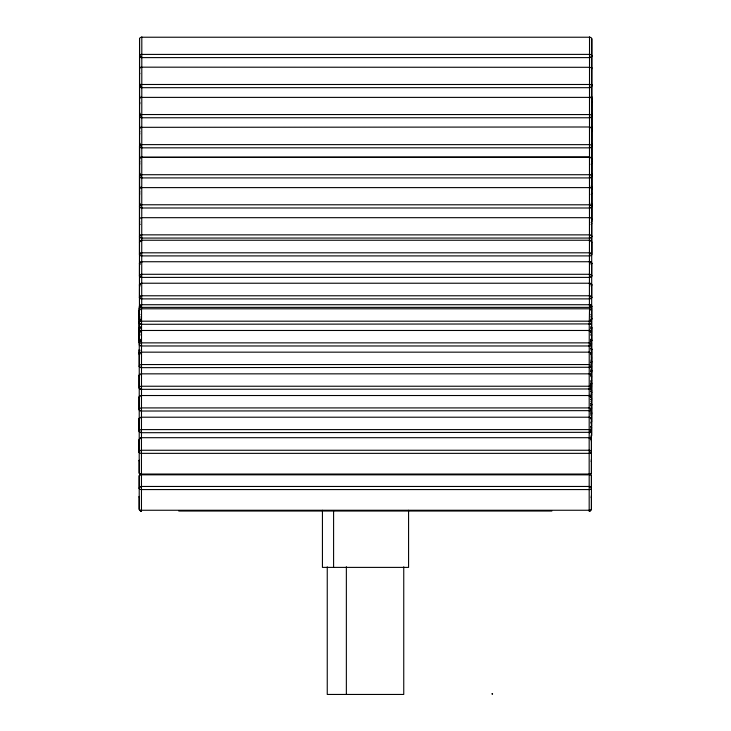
<?xml version="1.0" encoding="UTF-8"?>
<svg xmlns="http://www.w3.org/2000/svg" width="731" height="731" viewBox="0 0 731 731"><rect width="100%" height="100%" fill="white"/><g stroke="black" fill="none" stroke-linecap="round" stroke-linejoin="round"><path stroke-width="1.1" d="M589.972 432.332L141.467 432.706A2.257 1.16 0 0 1 139.21 431.537L139.21 419.146A2.257 1.16 0 0 1 139.877 418.333M589.99 410.648L141.476 411.023A2.257 1.16 0 0 1 139.219 409.853L139.228 397.463A2.257 1.16 0 0 1 139.886 396.65M589.999 388.965L141.494 389.34A2.257 1.16 0 0 1 139.228 388.17L139.237 375.78A2.257 1.16 0 0 1 139.904 374.966M590.008 367.282L141.503 367.656A2.257 1.16 0 0 1 139.246 366.496L139.246 354.106A2.257 1.16 0 0 1 139.913 353.283M591.187 331.837A2.257 1.16 0 0 1 591.498 332.422A2.257 1.937 0 0 0 589.232 330.476L141.522 330.476A2.257 1.937 0 0 0 139.265 332.422L139.201 472.884A2.257 1.937 0 0 0 141.458 474.821L589.972 474.848M590.036 323.915L141.531 324.29A2.257 1.16 0 0 1 139.265 323.129L139.274 310.739A2.257 1.16 0 0 1 139.932 309.917M139.292 496.404A2.257 1.16 0 0 0 139.21 496.705L139.21 509.096A2.257 1.937 0 0 0 141.467 511.033L141.138 511.298M591.141 475.433A2.257 1.16 0 0 1 591.443 476.009L591.434 488.399A2.257 1.16 0 0 1 589.168 489.569L141.458 489.569A2.257 1.16 0 0 1 139.201 488.399L139.21 476.009A2.257 1.16 0 0 1 139.868 475.196M139.283 460.192A2.257 1.16 0 0 0 139.201 460.493L139.201 472.884A2.257 1.16 0 0 0 141.458 474.044L589.168 474.044A2.257 1.16 0 0 0 591.434 472.884L591.434 460.493A2.257 1.16 0 0 0 591.132 459.909M139.219 430.55L139.228 418.159M139.237 408.867L139.237 396.476M139.246 387.183L139.255 374.793M139.319 354.042L139.329 349.509L139.429 354.498M139.31 343.305L139.283 308.098A2.257 2.138 -0.1 0 1 141.549 305.969L141.54 309.259M139.42 353.932L139.42 349.802M140.087 341.523A2.257 1.16 0 0 1 139.429 340.701L139.447 327.515A2.257 1.16 0 0 1 140.114 326.693M140.096 320.032A2.257 1.16 0 0 1 139.438 319.209L139.457 306.024A2.257 1.16 0 0 1 140.124 305.202M591.041 283.71A2.257 1.16 0 0 1 591.708 284.533L591.681 297.727A2.257 1.16 0 0 1 589.424 298.888L141.713 298.888A2.257 1.16 0 0 1 139.447 297.727L139.475 284.533A2.257 1.16 0 0 1 140.133 283.71M591.059 262.228A2.257 1.16 0 0 1 591.717 263.05L591.69 276.236A2.257 1.16 0 0 1 589.433 277.396L141.723 277.396A2.257 1.16 0 0 1 139.466 276.236L139.484 263.05A2.257 1.16 0 0 1 140.151 262.228M591.781 38.807L591.708 254.744A2.257 1.16 0 0 1 589.442 255.905L141.732 255.905A2.257 1.16 0 0 1 139.475 254.744L139.548 38.807A2.257 1.59 0 0 1 141.805 37.226L589.515 37.226A2.257 1.59 0 0 1 591.781 38.816L591.79 55.73M141.467 476.137L141.467 511.289M141.485 395.27L141.467 438.18M141.494 373.587L141.494 396.229M141.512 351.903L141.494 373.806A2.257 1.937 0 0 0 139.237 375.78M141.522 330.229L141.512 352.004M140.845 474.986L141.458 475.141L141.467 437.823M140.58 305.814A2.257 1.16 0 0 0 139.447 306.819A2.257 1.937 0 0 1 141.704 304.882L141.704 305.202M141.723 283.144L141.713 304.918M141.732 261.652L141.723 283.354A2.257 1.937 0 0 0 139.457 285.337A2.257 1.16 0 0 1 140.124 284.514M141.741 240.161L141.732 262.219M141.777 156.297L141.777 126.856M141.787 96.775L141.787 126.225M141.796 96.145L141.796 66.923M589.177 476.137L589.177 511.033A2.257 1.937 0 0 0 591.434 509.096L591.443 496.705A2.257 1.16 0 0 0 591.141 496.13M589.753 474.757A2.257 1.937 0 0 1 589.168 474.821L589.168 437.604M589.195 395.27L589.177 437.878A2.257 1.937 0 0 1 591.151 440.811M589.223 351.903L589.213 373.687M589.232 330.229L589.223 352.004M589.515 36.861L589.515 66.073M589.442 261.652L589.433 283.427A2.257 1.937 0 0 1 591.69 285.337A2.257 1.16 0 0 0 591.023 284.514M589.451 240.161L589.442 262.219M589.46 217.308L589.451 239.951M589.469 187.008L589.469 216.458M589.478 186.378L589.478 156.854L589.478 157.512A2.257 1.59 0 0 1 591.745 159.12M589.488 126.856L589.488 156.297M589.497 96.775L589.497 126.225M589.506 96.145L589.506 66.923M591.141 453.202A2.257 1.937 0 0 0 591.443 452.233L591.434 439.797A2.257 1.16 0 0 0 591.132 439.221M589.789 432.085L589.177 432.706A2.257 1.16 0 0 0 591.434 431.537L591.461 418.159A2.257 1.16 0 0 0 591.16 417.584M591.169 395.9A2.257 1.16 0 0 1 591.47 396.476L591.434 472.884A2.257 1.937 0 0 1 590.301 474.565M589.204 396.229L589.204 389.34A2.257 1.16 0 0 0 591.461 388.17L591.489 374.793A2.257 1.16 0 0 0 591.187 374.217M590.895 373.815A2.257 2.138 -0.1 0 0 591.553 372.307L591.516 308.098A2.257 2.138 -0.1 0 0 589.844 306.042M591.004 348.184A2.257 1.16 0 0 1 591.671 349.007L591.617 435.402A2.257 2.138 -0.1 0 1 590.95 436.919M590.995 341.523A2.257 1.16 0 0 0 591.662 340.701L591.681 327.515A2.257 1.16 0 0 0 591.023 326.693M591.004 320.032A2.257 1.16 0 0 0 591.671 319.209L591.69 306.024A2.257 1.16 0 0 0 591.032 305.202M589.835 96.912L589.497 97.351L590.109 97.049M589.816 126.993L140.982 127.322M589.807 157.074L140.973 157.403M139.493 219.273A2.257 1.59 0 0 1 141.75 217.683L589.46 217.683L589.789 217.226M589.853 323.678L589.241 324.29L589.241 331.189M589.835 345.361L589.223 345.973L141.512 345.973A2.257 1.16 0 0 1 139.255 344.813A2.257 1.937 0 0 1 141.512 342.866L589.223 342.866A2.257 1.937 0 0 1 591.489 344.813A2.257 1.16 0 0 1 589.223 345.973L590.027 345.599M589.826 367.035L589.213 367.656A2.257 1.16 0 0 0 591.47 366.496A2.257 1.937 0 0 0 589.213 364.55L141.503 364.55A2.257 1.937 0 0 0 139.246 366.496M589.816 388.718L589.204 389.34L589.204 373.806A2.257 1.937 0 0 1 591.47 375.78A2.257 1.16 0 0 0 591.169 375.204M589.798 410.402L589.186 411.023A2.257 1.16 0 0 0 591.452 409.853A2.257 1.937 0 0 0 589.186 407.916L141.476 407.916A2.257 1.937 0 0 0 139.219 409.853M590.127 57.055L589.515 57.612L141.805 57.612A2.257 1.608 0 0 1 139.539 55.995A2.257 1.608 0 0 1 141.805 54.386M590.118 87.135L589.506 87.683L141.796 87.683A2.257 1.608 0 0 1 139.53 86.075A2.257 1.608 0 0 1 141.796 84.467M590.109 117.207L589.497 117.764L141.787 117.764A2.257 1.608 0 0 1 139.52 116.156A2.257 1.608 0 0 1 141.787 114.539L589.497 114.566A2.257 1.608 0 0 1 591.754 116.147A2.257 1.608 0 0 1 589.497 117.764L590.292 117.408M590.091 147.287L589.488 147.836L141.777 147.836A2.257 1.608 0 0 1 139.511 146.227A2.257 1.608 0 0 1 141.768 144.619L589.488 144.647A2.257 1.608 0 0 1 591.745 146.227A2.257 1.608 0 0 1 589.488 147.836L590.282 147.488M590.081 177.368L589.469 177.916L141.768 177.916A2.257 1.608 0 0 1 139.502 176.308A2.257 1.608 0 0 1 141.759 174.691M590.072 207.44L589.46 207.997L141.75 207.997A2.257 1.608 0 0 1 139.493 206.38A2.257 1.608 0 0 1 141.75 204.771L589.46 204.799A2.257 1.608 0 0 1 591.726 206.38A2.257 1.608 0 0 1 589.46 207.997L590.264 207.641M590.063 237.52L589.451 238.068L141.741 238.068A2.257 1.608 0 0 1 139.484 236.46A2.257 1.608 0 0 1 141.741 234.852L589.451 234.87A2.257 1.608 0 0 1 591.717 236.46L591.717 253.383A2.257 1.608 0 0 1 591.059 254.525M141.12 253.264L141.732 252.807L589.442 252.807L590.054 253.264M141.11 274.755L141.723 274.289L589.433 274.289L590.045 274.755M141.101 296.247L141.713 295.781L589.424 295.781L590.036 296.247M140.845 450.716L141.458 450.25L589.168 450.25L589.78 450.716M140.855 486.928L141.458 486.462L589.168 486.462L589.78 486.928M590.1 127.121L589.488 127.432A2.257 1.59 0 0 1 591.754 129.04M590.091 157.202L141.156 157.202M589.469 187.584L590.081 187.282M590.31 57.256L589.515 57.612A2.257 1.608 0 0 0 591.772 55.995A2.257 1.608 0 0 0 589.515 54.386L141.805 54.414M590.301 87.327L589.506 87.683A2.257 1.608 0 0 0 591.763 86.075A2.257 1.608 0 0 0 589.506 84.467M590.273 177.56L589.469 177.916A2.257 1.608 0 0 0 591.735 176.308A2.257 1.608 0 0 0 589.469 174.691M590.255 237.712L589.451 238.068A2.257 1.608 0 0 0 591.717 236.46M140.937 253.118L141.732 252.807A2.257 1.937 0 0 0 139.475 254.744M140.919 274.609L141.723 274.289A2.257 1.937 0 0 0 139.466 276.236M140.909 296.101L141.713 295.781A2.257 1.937 0 0 0 139.447 297.727M140.654 450.57L141.458 450.25A2.257 1.937 0 0 0 139.192 452.187A2.257 1.937 0 0 0 139.283 452.736M140.663 486.782L141.458 486.462A2.257 1.937 0 0 0 139.201 488.399M139.265 323.129A2.257 1.937 0 0 1 141.531 321.183L589.241 321.183A2.257 1.937 0 0 1 591.498 323.129A2.257 1.16 0 0 1 589.241 324.29L589.588 305.869M590.063 240.243L141.129 240.243M590.054 261.735L141.12 261.735M590.036 283.226L141.101 283.226M590.027 304.717L141.092 304.717M140.855 511.207L141.467 511.033M140.855 437.695L589.78 437.695M140.745 306.024L141.549 305.969L140.937 305.923M589.259 305.969L589.871 305.923M590.255 240.389L589.451 240.417A2.257 1.937 0 0 1 591.717 242.354L591.626 425.862A2.257 1.937 0 0 1 590.968 427.233M590.237 261.881L589.442 261.899A2.257 1.937 0 0 1 591.699 263.845A2.257 1.16 0 0 0 591.041 263.023M590.228 283.372L589.424 283.071L589.414 305.202M590.219 304.864L589.414 304.845A2.257 1.937 0 0 1 591.681 306.819A2.257 1.16 0 0 0 590.547 305.814M589.168 437.86L589.972 437.842M141.001 67.17L589.506 67.298A2.257 1.59 0 0 1 591.772 68.888M141.796 84.485L589.506 84.485M141.768 174.718L589.469 174.718M141.494 373.843L589.204 373.843M178.775 511.033L551.868 511.033M589.972 511.06L589.177 511.033L589.789 511.207M140.992 97.241L141.787 97.351M589.168 474.821L589.78 474.986M141.147 187.282C142.07 188.351 141.668 185.957 141.759 187.611L141.759 216.458M141.412 240.152L141.741 240.417A2.257 1.937 0 0 0 139.484 242.354A2.257 1.16 0 0 1 140.608 241.349M141.403 261.643L141.732 261.899A2.257 1.937 0 0 0 139.466 263.845A2.257 1.16 0 0 1 140.133 263.023M141.129 437.595L141.458 437.86A2.257 1.937 0 0 0 139.201 439.797L139.192 452.187A2.257 1.16 0 0 0 139.283 452.535M141.193 57.055L141.805 57.612L141.476 56.927M141.184 87.135L141.796 87.683L141.467 86.998M141.174 117.207L141.787 117.764L141.448 117.079M141.165 147.287L141.777 147.836L141.439 147.159M141.156 177.368L141.768 177.916L141.43 177.231M141.138 207.44L141.75 207.997L141.421 207.312M141.129 237.52L141.741 238.068L141.412 237.383M140.919 323.678L141.531 324.29L141.531 331.189M140.9 345.361L141.512 345.973L141.184 345.196M140.891 367.035L141.503 367.656L141.174 366.88M140.882 388.718L141.494 389.34L141.156 388.563M140.864 410.402L141.476 411.023L141.147 410.246M140.855 432.085L141.467 432.706L141.138 431.93M589.771 253.365L589.442 252.807A2.257 1.937 0 0 1 591.708 254.744M589.762 274.856L589.433 274.289A2.257 1.937 0 0 1 591.69 276.236M589.753 296.338L589.424 295.781A2.257 1.937 0 0 1 591.681 297.727M589.497 450.808L589.168 450.25A2.257 1.937 0 0 1 591.425 452.187A2.257 1.16 0 0 1 591.141 452.818M589.506 487.02L589.168 486.462A2.257 1.937 0 0 1 591.434 488.399M141.193 323.513L141.531 324.29L141.531 308.756M591.772 55.995L591.726 236.195M590.94 423.112A2.257 2.138 -0.1 0 0 591.598 421.604L591.516 308.098A2.257 0.74 0 0 0 589.25 307.367L141.549 307.367A2.257 0.74 0 0 0 139.283 308.098L139.292 315.993A2.257 0.74 0 0 0 139.95 316.514M590.94 426.995A2.257 0.74 0 0 1 591.607 427.516L591.617 435.402A2.257 0.74 0 0 1 590.95 435.923M141.814 36.842L141.805 66.073M141.768 186.378L141.768 156.854L141.768 157.512A2.257 1.59 0 0 0 139.511 159.12M141.75 217.308L141.741 240.892M139.548 38.807L139.557 55.73M139.539 55.995L139.557 174.051M139.539 174.316L139.548 204.132M139.511 146.227L139.511 176.043M139.502 176.308L139.493 236.195M139.484 236.46L139.438 339.906A2.257 1.937 0 0 0 140.105 341.276M139.959 320.397A2.257 2.138 -0.1 0 0 139.301 321.905L139.429 343.287M139.274 342.958L139.274 310.739A2.257 1.937 0 0 1 141.531 308.793L589.241 308.793A2.257 1.937 0 0 1 591.507 310.739A2.257 1.16 0 0 0 590.84 309.917M492.511 693.5L492.511 694.167M492.036 693.5L492.036 694.167M408.574 510.293L408.574 567.393L322.435 567.393L322.435 510.293M403.75 566.845L403.75 694.45L327.25 694.45L327.25 566.845M346.357 566.699L346.357 694.45M333.592 510.859L333.592 567.393M139.539 68.888A2.257 1.59 0 0 1 141.796 67.298M139.84 103.793A2.257 1.59 0 0 1 139.539 102.998M139.849 86.605A2.257 1.59 0 0 1 139.849 85.015M139.52 129.04A2.257 1.59 0 0 1 141.777 127.459M139.822 163.945A2.257 1.59 0 0 1 139.52 163.15M139.831 146.757A2.257 1.59 0 0 1 139.831 145.167M591.754 163.15A2.257 1.608 0 0 1 591.087 164.292M590.977 370.471A2.257 1.16 0 0 1 591.644 371.293A2.257 1.937 0 0 0 590.977 369.923M590.968 384.506A2.257 1.16 0 0 0 591.635 383.684A2.257 1.937 0 0 0 590.968 382.313M590.977 405.193A2.257 1.16 0 0 0 591.635 404.371A2.257 1.937 0 0 1 590.977 405.751M590.986 393.36A2.257 1.937 0 0 0 591.644 391.98A2.257 1.16 0 0 0 590.986 391.167M139.246 354.106A2.257 1.937 0 0 1 141.512 352.159L589.223 352.159A2.257 1.937 0 0 1 591.48 354.106A2.257 1.16 0 0 0 590.356 353.091M591.178 387.768A2.257 1.16 0 0 0 591.48 387.183A2.257 1.937 0 0 1 591.178 388.152M591.489 374.793A2.257 1.937 0 0 1 591.187 375.761M139.849 192.034A2.257 1.59 0 0 1 139.548 191.239M139.849 175.129A2.257 1.608 0 0 1 139.849 173.512M139.548 157.138A2.257 1.59 0 0 1 139.849 156.343M139.859 174.846A2.257 1.59 0 0 1 139.859 173.256M591.708 173.64A2.257 1.608 0 0 1 591.708 174.471M591.434 431.537A2.257 1.937 0 0 0 589.177 429.6L141.467 429.6A2.257 1.937 0 0 0 139.21 431.537M139.21 419.146A2.257 1.937 0 0 1 141.476 417.209L589.186 417.209A2.257 1.937 0 0 1 591.443 419.146A2.257 1.16 0 0 0 590.319 418.141M590.301 438.792A2.257 1.16 0 0 1 590.767 438.975M139.228 397.463A2.257 1.937 0 0 1 141.485 395.526L589.195 395.526A2.257 1.937 0 0 1 591.461 397.463A2.257 1.16 0 0 0 591.151 396.887M591.151 431.135A2.257 1.16 0 0 0 591.452 430.55A2.257 1.937 0 0 1 591.151 431.518M591.461 418.159A2.257 1.937 0 0 1 591.16 419.128M590.328 396.458A2.257 1.16 0 0 1 590.794 396.65M139.84 222.114A2.257 1.59 0 0 1 139.539 221.319M139.831 205.201A2.257 1.608 0 0 1 139.831 203.593M139.539 187.209A2.257 1.59 0 0 1 139.84 186.414M139.849 204.927A2.257 1.59 0 0 1 139.849 203.337M591.105 222.462A2.257 1.608 0 0 0 591.772 221.319L591.799 96.976A2.257 1.59 0 0 0 591.726 96.565M591.105 186.085A2.257 1.59 0 0 1 591.772 187.209M591.105 203.255A2.257 1.608 0 0 1 591.105 205.539M591.425 452.187A2.257 1.16 0 0 1 589.168 453.348L141.458 453.348A2.257 1.16 0 0 1 139.192 452.187L139.219 439.843A2.257 1.16 0 0 1 139.868 438.975M591.434 460.493A2.257 1.937 0 0 1 591.132 461.462M139.283 460.996A2.257 1.937 0 0 1 139.201 460.493M139.868 131.882A2.257 1.59 0 0 1 139.566 131.087M139.868 114.968A2.257 1.608 0 0 1 139.868 113.36M139.566 96.976A2.257 1.59 0 0 1 139.868 96.181M139.877 114.694A2.257 1.59 0 0 1 139.877 113.104M591.799 131.087A2.257 1.608 0 0 1 591.726 131.507M591.726 113.488A2.257 1.608 0 0 1 591.726 114.319M591.717 113.744A2.257 1.608 0 0 1 591.717 114.584M591.004 317.839A2.257 1.937 0 0 1 591.671 319.209M591.013 340.728A2.257 1.16 0 0 0 591.671 339.906A2.257 1.937 0 0 1 591.013 341.276M591.681 327.515A2.257 1.937 0 0 1 591.023 328.886M140.114 328.886A2.257 1.937 0 0 1 139.447 327.515M140.105 340.728A2.257 1.16 0 0 1 139.438 339.906M139.438 319.209A2.257 1.937 0 0 1 140.096 317.839M590.895 371.777A2.257 0.74 0 0 1 591.553 372.307M590.895 380.714A2.257 0.74 0 0 0 591.562 380.193A2.257 2.138 -0.1 0 1 590.895 381.701M590.904 355.887A2.257 2.138 -0.1 0 1 591.562 357.395A2.257 0.74 0 0 1 590.904 357.925A2.257 0.74 0 0 1 591.543 358.501A2.257 2.138 -0.1 0 1 590.876 360.008M590.895 348.002A2.257 2.138 -0.1 0 1 591.553 349.509A2.257 0.74 0 0 0 590.895 348.989M590.913 399.391A2.257 0.74 0 0 1 591.58 399.912A2.257 2.138 -0.1 0 1 590.913 401.42M590.922 408.318A2.257 0.74 0 0 0 591.589 407.797A2.257 2.138 -0.1 0 1 590.922 409.305M590.931 385.529A2.257 0.74 0 0 0 591.589 385.009A2.257 2.138 -0.1 0 0 590.931 383.492M590.922 375.606A2.257 2.138 -0.1 0 1 591.58 377.114A2.257 0.74 0 0 0 590.922 376.593M590.931 413.189A2.257 0.74 0 0 1 591.589 413.709A2.257 2.138 -0.1 0 1 590.931 415.226M591.598 421.604A2.257 0.74 0 0 1 590.94 422.125M590.94 399.327A2.257 0.74 0 0 0 591.607 398.806A2.257 2.138 -0.1 0 0 590.94 397.298M590.931 389.413A2.257 2.138 -0.1 0 1 591.598 390.921A2.257 0.74 0 0 0 590.931 390.4M590.867 346.211A2.257 2.138 -0.1 0 0 591.525 344.694A2.257 0.74 0 0 0 590.867 344.173A2.257 0.74 0 0 0 591.553 343.597A2.257 2.138 -0.1 0 0 590.886 342.081M590.876 353.11A2.257 0.74 0 0 0 591.534 352.589A2.257 2.138 -0.1 0 1 590.876 354.096M590.876 328.283A2.257 2.138 -0.1 0 1 591.534 329.791A2.257 0.74 0 0 1 590.876 330.311A2.257 0.74 0 0 1 591.516 330.896A2.257 2.138 -0.1 0 1 590.849 332.404M590.867 320.397A2.257 2.138 -0.1 0 1 591.525 321.905A2.257 0.74 0 0 0 590.867 321.384M139.301 321.905A2.257 0.74 0 0 1 139.959 321.384M139.968 328.283A2.257 2.138 -0.1 0 0 139.301 329.791A2.257 0.74 0 0 0 139.968 330.311A2.257 0.74 0 0 0 139.283 330.896A2.257 2.138 -0.1 0 0 139.941 332.404M139.968 353.11A2.257 0.74 0 0 1 139.301 352.589A2.257 2.138 -0.1 0 0 139.968 354.096M139.813 194.017A2.257 1.59 0 0 1 139.511 193.222M139.822 176.838A2.257 1.59 0 0 1 139.822 175.248M591.745 193.222A2.257 1.608 0 0 1 591.077 194.364M591.087 174.919A2.257 1.59 0 0 1 591.087 177.158M590.027 262.721A2.257 1.16 0 0 1 590.575 262.84M591.032 297.745A2.257 1.16 0 0 0 591.699 296.923A2.257 1.937 0 0 1 591.032 298.303M591.708 284.533A2.257 1.937 0 0 1 591.041 285.912M140.133 285.912A2.257 1.937 0 0 1 139.475 284.533M140.133 298.303A2.257 1.937 0 0 1 139.466 296.923A2.257 1.16 0 0 0 140.124 297.745M590.858 339.303A2.257 0.74 0 0 0 591.525 338.782A2.257 2.138 -0.1 0 1 590.858 340.29M590.858 316.514A2.257 0.74 0 0 0 591.525 315.993A2.257 2.138 -0.1 0 0 590.858 314.476M139.292 315.993A2.257 2.138 -0.1 0 1 139.95 314.476M139.95 339.303A2.257 0.74 0 0 1 139.292 338.782A2.257 2.138 -0.1 0 0 139.95 340.29M590.968 391.962A2.257 1.16 0 0 1 591.626 392.785A2.257 1.937 0 0 0 590.968 391.405M590.959 405.988A2.257 1.16 0 0 0 591.626 405.175A2.257 1.937 0 0 0 590.959 403.795M591.626 425.862A2.257 1.16 0 0 1 590.968 426.685M590.968 414.842A2.257 1.937 0 0 0 591.635 413.472A2.257 1.16 0 0 0 590.968 412.649M591.763 98.968A2.257 1.59 0 0 0 589.497 97.378L141.787 97.378A2.257 1.59 0 0 0 139.53 98.968M139.831 133.864A2.257 1.59 0 0 1 139.53 133.069M139.84 116.677A2.257 1.59 0 0 1 139.84 115.096M591.05 241.532A2.257 1.16 0 0 1 591.717 242.354M591.05 276.254A2.257 1.16 0 0 0 591.708 275.441A2.257 1.937 0 0 1 591.05 276.811M591.717 263.05A2.257 1.937 0 0 1 591.059 264.421M140.151 264.421A2.257 1.937 0 0 1 139.484 263.05M140.142 276.811A2.257 1.937 0 0 1 139.475 275.441A2.257 1.16 0 0 0 140.142 276.254M589.46 217.683A2.257 1.59 0 0 1 591.717 219.273M140.151 254.507A2.257 1.59 0 0 1 139.493 253.383M140.16 237.319A2.257 1.59 0 0 1 140.16 235.071M591.068 235.071A2.257 1.59 0 0 1 591.068 237.319M139.849 73.712A2.257 1.59 0 0 1 139.548 72.917M139.859 56.525A2.257 1.59 0 0 1 139.859 54.935M591.708 55.318A2.257 1.608 0 0 1 591.708 56.15M139.265 332.422A2.257 1.16 0 0 1 140.937 331.298M139.932 352.287A2.257 1.16 0 0 0 139.265 353.11A2.257 1.937 0 0 0 139.566 354.078M591.187 366.085A2.257 1.16 0 0 0 591.489 365.5A2.257 1.937 0 0 1 591.187 366.469M590.84 352.287A2.257 1.16 0 0 1 591.498 353.11A2.257 1.937 0 0 1 590.84 354.48M590.365 331.408A2.257 1.16 0 0 1 590.831 331.6M591.023 319.237A2.257 1.16 0 0 0 591.69 318.414A2.257 1.937 0 0 1 591.023 319.785M591.69 306.024A2.257 1.937 0 0 1 591.032 307.395M140.124 307.395A2.257 1.937 0 0 1 139.457 306.024M140.114 319.785A2.257 1.937 0 0 1 139.457 318.414A2.257 1.16 0 0 0 140.114 319.237M591.461 388.17A2.257 1.937 0 0 0 589.204 386.233L141.494 386.233A2.257 1.937 0 0 0 139.228 388.17M591.16 409.451A2.257 1.16 0 0 0 591.47 408.867A2.257 1.937 0 0 1 591.16 409.835M591.47 396.476A2.257 1.937 0 0 1 591.169 397.445M590.995 348.979A2.257 1.16 0 0 1 591.653 349.802A2.257 1.937 0 0 0 590.986 348.431M590.986 363.015A2.257 1.16 0 0 0 591.644 362.192A2.257 1.937 0 0 0 590.986 360.822M590.986 383.702A2.257 1.16 0 0 0 591.653 382.889A2.257 1.937 0 0 1 590.986 384.259M590.995 371.869A2.257 1.937 0 0 0 591.653 370.498A2.257 1.16 0 0 0 590.995 369.676A2.257 2.138 -0.1 0 1 591.58 371.202A2.257 0.74 0 0 1 590.913 371.723M590.904 385.584A2.257 0.74 0 0 1 591.571 386.105A2.257 2.138 -0.1 0 1 590.904 387.622M590.913 394.521A2.257 0.74 0 0 0 591.571 393.991A2.257 2.138 -0.1 0 1 590.913 395.508M590.904 361.799A2.257 2.138 -0.1 0 1 591.571 363.316A2.257 0.74 0 0 0 590.904 362.795M591.735 189.201A2.257 1.59 0 0 0 589.469 187.611L141.759 187.611A2.257 1.59 0 0 0 139.502 189.192M140.16 224.426A2.257 1.59 0 0 1 139.502 223.302M139.804 206.91A2.257 1.59 0 0 1 139.813 205.32M591.735 223.302A2.257 1.608 0 0 1 591.068 224.444M591.077 205A2.257 1.59 0 0 1 591.077 207.238M591.004 327.488A2.257 1.16 0 0 1 591.662 328.31A2.257 1.937 0 0 0 591.004 326.94M590.995 339.33A2.257 1.937 0 0 1 591.662 340.701M590.995 362.22A2.257 1.16 0 0 0 591.662 361.397A2.257 1.937 0 0 1 591.004 362.768M591.671 349.007A2.257 1.937 0 0 1 591.004 350.377M140.096 326.94A2.257 1.937 0 0 0 139.429 328.31A2.257 1.16 0 0 1 140.096 327.488M139.429 340.701A2.257 1.937 0 0 1 140.087 339.33M140.096 350.377A2.257 1.937 0 0 1 139.74 349.975M139.859 102.797A2.257 1.59 0 0 1 139.557 102.002M139.859 85.883A2.257 1.608 0 0 1 139.859 84.275M139.557 67.892A2.257 1.59 0 0 1 139.859 67.097M139.868 85.609A2.257 1.59 0 0 1 139.868 84.019M591.79 102.002A2.257 1.608 0 0 1 591.717 102.422M591.717 84.403A2.257 1.608 0 0 1 591.717 85.235M591.717 67.48A2.257 1.59 0 0 1 591.79 67.901M591.708 84.659A2.257 1.608 0 0 1 591.708 85.5M590.886 366.907A2.257 0.74 0 0 0 591.543 366.386A2.257 2.138 -0.1 0 1 590.886 367.903M590.876 334.195A2.257 2.138 -0.1 0 1 591.543 335.712A2.257 0.74 0 0 0 590.876 335.182M139.977 334.195A2.257 2.138 -0.1 0 0 139.31 335.712A2.257 0.74 0 0 1 139.968 335.182M139.393 343.04A2.257 2.138 -0.1 0 1 139.977 342.081M591.607 427.516A2.257 2.138 -0.1 0 1 590.94 429.024M590.959 413.134A2.257 0.74 0 0 0 591.617 412.613A2.257 2.138 -0.1 0 0 590.959 411.096M590.95 403.21A2.257 2.138 -0.1 0 1 591.607 404.727A2.257 0.74 0 0 0 590.95 404.197M139.859 161.962A2.257 1.59 0 0 1 139.557 161.167M139.859 145.049A2.257 1.608 0 0 1 139.859 143.44M139.557 127.057A2.257 1.59 0 0 1 139.859 126.262M139.868 144.775A2.257 1.59 0 0 1 139.868 143.185M591.79 161.167A2.257 1.608 0 0 1 591.717 161.578M591.717 143.559A2.257 1.608 0 0 1 591.717 144.391M591.717 126.646A2.257 1.59 0 0 1 591.79 127.057M591.708 143.824A2.257 1.608 0 0 1 591.708 144.656M139.941 330.604A2.257 1.16 0 0 0 139.274 331.426A2.257 1.937 0 0 0 139.941 332.797M590.84 344.639A2.257 1.16 0 0 0 591.507 343.817A2.257 1.937 0 0 1 590.84 345.187M590.849 330.604A2.257 1.16 0 0 1 591.507 331.426A2.257 1.937 0 0 1 590.849 332.797M590.31 474.337A2.257 1.937 0 0 1 591.443 476.009L591.434 509.096A2.257 1.16 0 0 1 589.177 510.256L141.467 510.256A2.257 1.16 0 0 1 139.21 509.096L139.21 476.009A2.257 1.937 0 0 1 140.882 474.136M591.443 496.705A2.257 1.937 0 0 1 591.141 497.674M139.292 497.208A2.257 1.937 0 0 1 139.21 496.705"/></g></svg>
